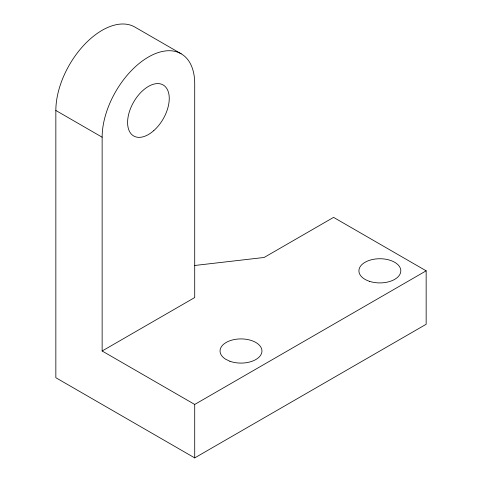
<?xml version="1.0" encoding="UTF-8"?>
<svg xmlns="http://www.w3.org/2000/svg" width="482" height="482" viewBox="0 0 482 482"><rect width="100%" height="100%" fill="white"/><g stroke="black" fill="none" stroke-linecap="round" stroke-linejoin="round"><path stroke-width="0.72" d="M102.136 350.998L194.71 297.551L194.71 83.754A65.462 37.795 -60 0 0 148.42 57.027A65.462 37.795 -60 0 0 102.136 137.201L102.136 350.998L194.71 404.452L426.154 270.83L426.154 324.278L194.71 457.9L55.846 377.725L55.846 110.474A65.462 37.795 -60 0 1 84.422 44.597A65.462 37.795 -60 0 1 134.864 27.058L181.154 53.785M194.71 265.48L264.142 257.466L333.58 217.376L426.154 270.83M55.846 110.474L102.136 137.201M194.71 404.452L194.71 457.9M229.884 361.253L225.666 359.241A20.949 12.092 0 0 1 234.547 339.497A20.949 12.092 0 0 1 261.792 352.487A20.949 12.092 0 0 1 229.884 361.253M369.393 281.301A20.949 12.092 0 0 0 400.813 270.83A20.949 12.092 0 0 0 369.393 260.352A20.949 12.092 0 0 0 369.393 281.301M153.812 130.598A29.456 17.009 -60 0 0 163.151 84.965A29.456 17.009 -60 0 0 128.302 115.867A29.456 17.009 -60 0 0 153.812 130.598"/></g></svg>
